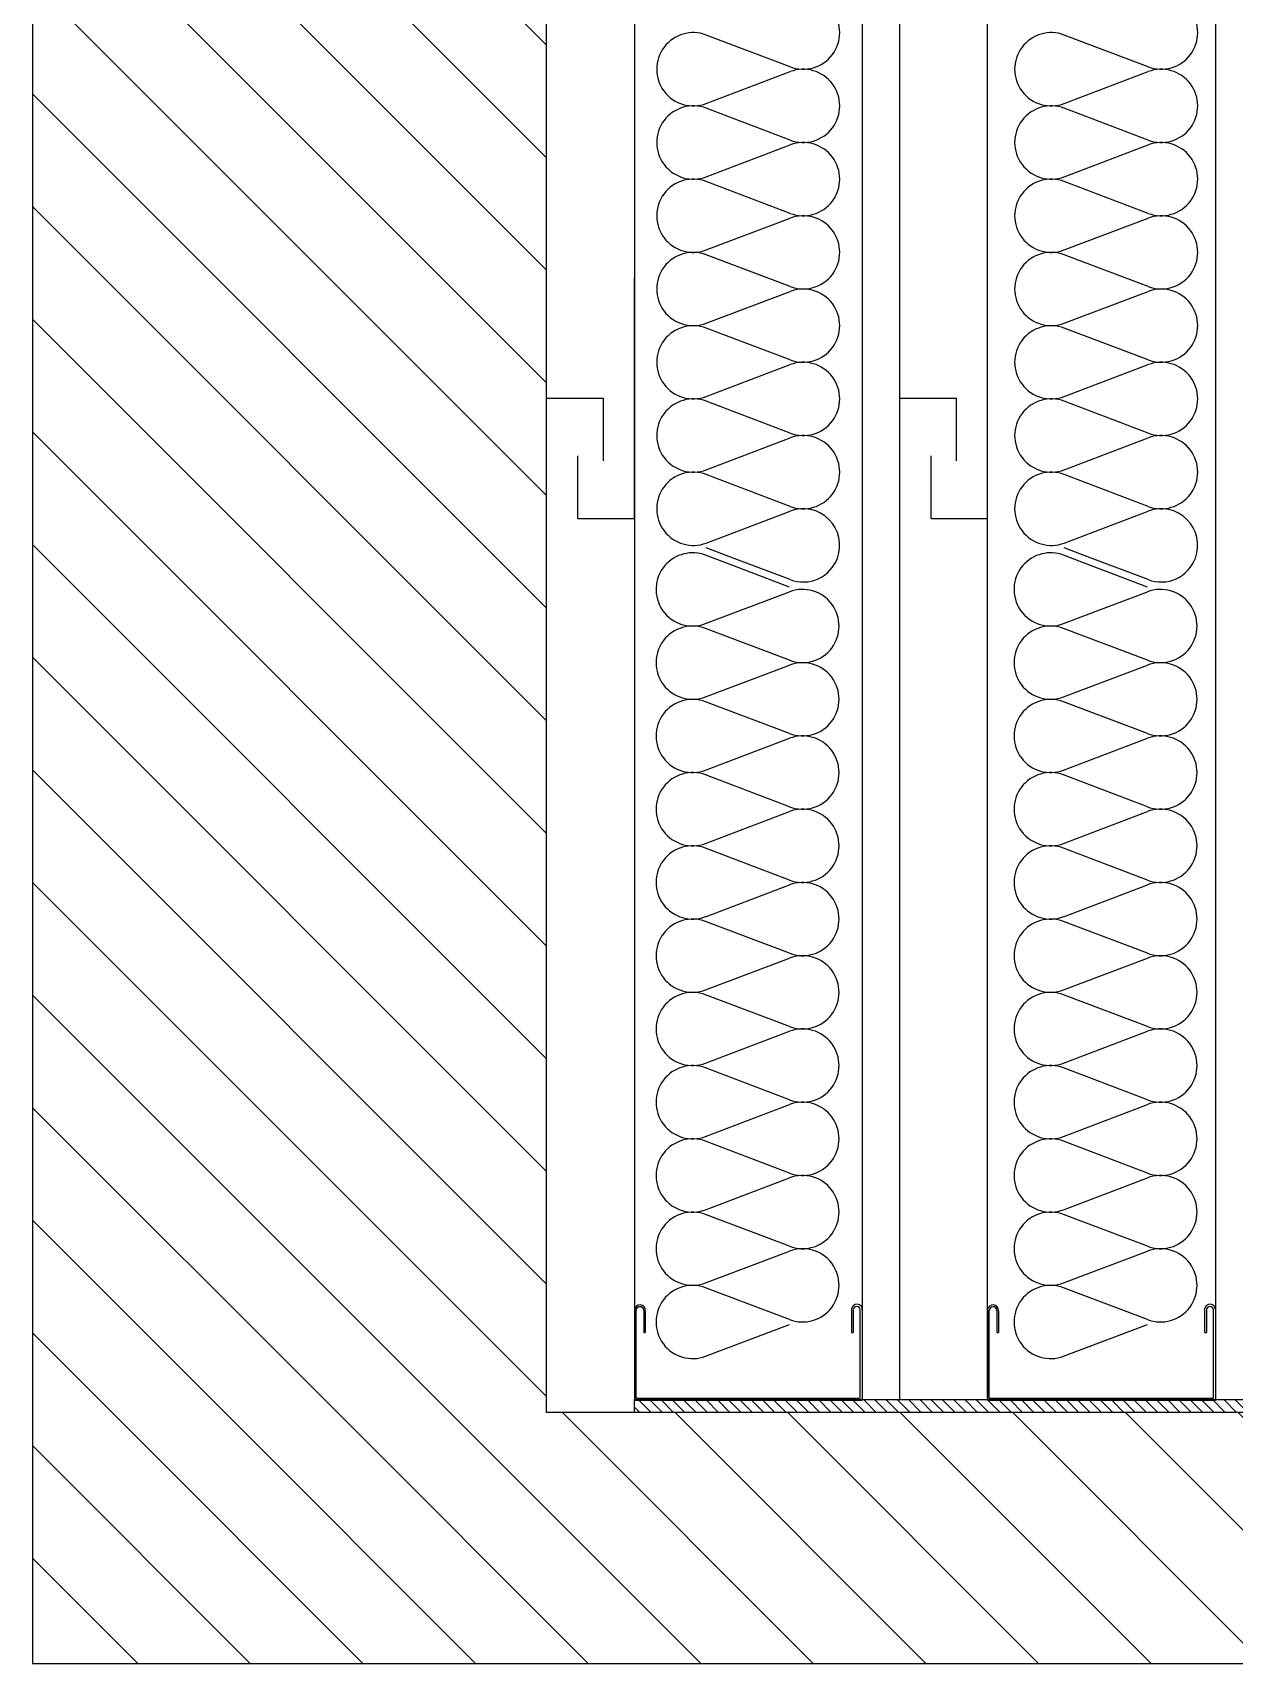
# Model space of a CAD drawing. Header units: millimetres. Extents: x 10 to 76.1, y 10 to 63.5.
# Drawn here: x 10 to 10.479, y 23.766 to 24.417 of the extents above; entities that cross this region are included whole.
import ezdxf

# ---------------------------------------------------------------- set-up
doc = ezdxf.new("R2010")
doc.units = ezdxf.units.MM
for name, color, linetype in [('durlok', 3, 'Continuous'), ('lana de vidrio', 2, 'Continuous'), ('PERFILES', 2, 'Continuous')]:
    doc.layers.add(name, color=color, linetype=linetype)
pattern_1 = [(45, (-5, 13.76641), (-0.02245064, 0.02245064), [])]

# ---------------------------------------------------------------- blocks, each defined once
blk = doc.blocks.new('LP1-1')
at = {"layer": 'PERFILES'}
for p, q in [((-0.0964, 0.0391), (-0.0964, -0.0431)), ((0.1114, 0.0388), (0.1114, -0.0431)), ((0.0596, -0.0414), (0.0601, -0.0414)), ((0.0596, -0.0431), (0.0601, -0.0431))]:
    blk.add_line(p, q, dxfattribs=at)
at = {"layer": 'PERFILES', "color": 2}
for p, q in [((-0.0949, -0.0414), (-0.0949, 0.0386)), ((-0.0879, 0.0386), (-0.0879, 0.0185)), ((-0.0865, 0.0383), (-0.0865, 0.0185)), ((0.1015, 0.0396), (0.1015, 0.0184)), ((0.1032, 0.0392), (0.1032, 0.0184)), ((0.1096, -0.0414), (0.1096, 0.0392)), ((-0.0879, 0.0185), (-0.0865, 0.0185)), ((0.1015, 0.0184), (0.1032, 0.0184)), ((-0.0964, -0.0431), (-0.063, -0.0431)), ((-0.0949, -0.0414), (-0.063, -0.0414)), ((-0.063, -0.0414), (0.0596, -0.0414)), ((-0.063, -0.0431), (0.0596, -0.0431)), ((0.0601, -0.0414), (0.1096, -0.0414)), ((0.0601, -0.0431), (0.1114, -0.0431))]:
    blk.add_line(p, q, dxfattribs=at)
for centre, radius, start, end in [((-0.0914, 0.0387), 0.00497, 355.458, 174.5769), ((-0.0914, 0.0385), 0.00349, 0.9781, 180.2201), ((0.1065, 0.0392), 0.00497, 355.458, 174.5769), ((0.1064, 0.039), 0.00319, 3.6982, 175.1096)]:
    blk.add_arc(centre, radius, start, end, dxfattribs=at)

msp = doc.modelspace()

# ---------------------------------------------------------------- hatches: boundary and pattern name
at = {"linetype": 'Continuous', "extrusion": (0, 0, -1)}
h = msp.add_hatch(dxfattribs=at)
h.set_pattern_fill('ANSI31', color=8, scale=0.01, style=0)
h.set_pattern_definition(pattern_1)
h.paths.add_polyline_path([(-10, 23.86641), (-10, 27.02641), (-10.205, 27.02641), (-10.205, 23.86641)])
h.paths.add_polyline_path([(-19.68, 27.02641), (-19.68, 23.86641), (-19.475, 23.86641), (-19.475, 27.02641)])
h = msp.add_hatch(dxfattribs=at)
h.set_pattern_fill('ANSI31', color=8, scale=0.01, style=0)
h.set_pattern_definition(pattern_1)
h.paths.add_polyline_path([(-10, 23.76641), (-10, 23.86641), (-19.68, 23.86641), (-19.68, 23.76641)])
h = msp.add_hatch()
h.set_pattern_fill('ANSI31', color=256, scale=0.001, angle=90)
h.set_pattern_definition([(135, (0, -3.155), (-0.00224506403, -0.00224506403), [])])
h.paths.add_polyline_path([(10.24, 23.87141), (10.24, 23.86641), (10.49924, 23.86641), (10.49924, 23.87141)])

# ---------------------------------------------------------------- linework, layer by layer
at = {"linetype": 'Continuous', "extrusion": (0, 1, 0)}
for p, q in [((10, 27.02641), (10, 23.86641)), ((10.205, 23.86641), (10.205, 27.02641)), ((10, 23.86641), (10, 23.76641)), ((19.475, 23.86641), (10.205, 23.86641)), ((10, 23.76641), (19.68, 23.76641))]:
    msp.add_line(p, q, dxfattribs=at)
at = {"color": 3}
for p, q in [((10.24, 24.22282), (10.24, 24.31882)), ((10.38087, 24.22282), (10.38087, 24.31882)), ((10.205, 24.17482), (10.205, 24.27082)), ((10.205, 24.27082), (10.2275, 24.27082)), ((10.2275, 24.27082), (10.2275, 24.24582)), ((10.34587, 24.17482), (10.34587, 24.27082)), ((10.34587, 24.27082), (10.36837, 24.27082)), ((10.36837, 24.27082), (10.36837, 24.24582)), ((10.2175, 24.22282), (10.2175, 24.24782)), ((10.35837, 24.22282), (10.35837, 24.24782)), ((10.2175, 24.22282), (10.24, 24.22282)), ((10.35837, 24.22282), (10.38087, 24.22282))]:
    msp.add_line(p, q, dxfattribs=at)
for p, q in [((10.49926, 23.87141), (10.24, 23.87142)), ((10.24, 23.86641), (10.24, 23.87141))]:
    msp.add_line(p, q)
at = {"layer": 'durlok', "linetype": 'Continuous', "extrusion": (0, 1, 0)}
for p, q in [((10.24, 27.02141), (10.24, 23.87212)), ((10.33087, 27.02141), (10.33087, 23.87213)), ((10.34587, 23.87141), (10.34587, 27.02141)), ((10.38087, 23.87213), (10.38087, 27.02141)), ((10.47174, 27.02141), (10.47174, 23.87223))]:
    msp.add_line(p, q, dxfattribs=at)
at = {"layer": 'durlok'}
msp.add_line((10.34587, 23.87141), (10.34587, 27.02141), dxfattribs=at)
at = {"layer": 'lana de vidrio', "color": 2}
for p, q in [((10.30211, 24.40287), (10.26867, 24.41557)), ((10.44487, 24.40287), (10.41143, 24.41557)), ((10.26867, 24.38827), (10.30211, 24.40097)), ((10.41143, 24.38827), (10.44487, 24.40097)), ((10.30211, 24.37367), (10.26867, 24.38637)), ((10.44487, 24.37367), (10.41143, 24.38637)), ((10.26867, 24.35906), (10.30211, 24.37176)), ((10.41143, 24.35906), (10.44487, 24.37176)), ((10.30211, 24.34446), (10.26867, 24.35716)), ((10.44487, 24.34446), (10.41143, 24.35716)), ((10.26867, 24.32986), (10.30211, 24.34256)), ((10.41143, 24.32986), (10.44487, 24.34256)), ((10.30211, 24.31526), (10.26867, 24.32796)), ((10.44487, 24.31526), (10.41143, 24.32796)), ((10.26867, 24.30066), (10.30211, 24.31336)), ((10.41143, 24.30066), (10.44487, 24.31336)), ((10.30211, 24.28606), (10.26867, 24.29875)), ((10.44487, 24.28606), (10.41143, 24.29875)), ((10.26867, 24.27145), (10.30211, 24.28415)), ((10.41143, 24.27145), (10.44487, 24.28415)), ((10.30211, 24.25685), (10.26867, 24.26955)), ((10.44487, 24.25685), (10.41143, 24.26955)), ((10.26867, 24.24225), (10.30211, 24.25495)), ((10.41143, 24.24225), (10.44487, 24.25495)), ((10.30211, 24.22765), (10.26867, 24.24035)), ((10.44487, 24.22765), (10.41143, 24.24035)), ((10.26867, 24.21305), (10.30211, 24.22575)), ((10.41143, 24.21305), (10.44487, 24.22575)), ((10.27945, 24.20705), (10.26867, 24.21114)), ((10.42221, 24.20705), (10.41143, 24.21114)), ((10.2792, 24.2041), (10.26842, 24.2082)), ((10.30185, 24.1955), (10.2792, 24.2041)), ((10.3021, 24.19845), (10.27945, 24.20705)), ((10.42196, 24.2041), (10.41118, 24.2082)), ((10.44461, 24.1955), (10.42196, 24.2041)), ((10.44486, 24.19845), (10.42221, 24.20705)), ((10.26841, 24.1809), (10.30185, 24.1936)), ((10.41117, 24.1809), (10.44461, 24.1936)), ((10.30185, 24.1663), (10.26841, 24.179)), ((10.44461, 24.1663), (10.41117, 24.179)), ((10.26841, 24.1517), (10.30185, 24.1644)), ((10.41117, 24.1517), (10.44461, 24.1644)), ((10.30185, 24.13709), (10.26841, 24.14979)), ((10.44461, 24.13709), (10.41117, 24.14979)), ((10.26841, 24.12249), (10.30185, 24.13519)), ((10.41117, 24.12249), (10.44461, 24.13519)), ((10.30185, 24.10789), (10.26841, 24.12059)), ((10.44461, 24.10789), (10.41117, 24.12059)), ((10.26841, 24.09329), (10.30185, 24.10599)), ((10.41117, 24.09329), (10.44461, 24.10599)), ((10.30185, 24.07869), (10.26841, 24.09139)), ((10.44461, 24.07869), (10.41117, 24.09139)), ((10.26841, 24.06409), (10.30185, 24.07678)), ((10.41117, 24.06409), (10.44461, 24.07678)), ((10.30185, 24.04948), (10.26841, 24.06218)), ((10.44461, 24.04948), (10.41117, 24.06218)), ((10.26841, 24.03488), (10.30185, 24.04758)), ((10.41117, 24.03488), (10.44461, 24.04758)), ((10.30185, 24.02028), (10.26841, 24.03298)), ((10.44461, 24.02028), (10.41117, 24.03298)), ((10.26841, 24.00568), (10.30185, 24.01838)), ((10.41117, 24.00568), (10.44461, 24.01838)), ((10.30185, 23.99108), (10.26841, 24.00378)), ((10.44461, 23.99108), (10.41117, 24.00378)), ((10.26841, 23.97647), (10.30185, 23.98917)), ((10.41117, 23.97647), (10.44461, 23.98917)), ((10.30185, 23.96187), (10.26841, 23.97457)), ((10.44461, 23.96187), (10.41117, 23.97457)), ((10.26841, 23.94727), (10.30185, 23.95997)), ((10.41117, 23.94727), (10.44461, 23.95997)), ((10.30185, 23.93267), (10.26841, 23.94537)), ((10.44461, 23.93267), (10.41117, 23.94537)), ((10.26841, 23.91807), (10.30185, 23.93077)), ((10.41117, 23.91807), (10.44461, 23.93077)), ((10.30185, 23.90347), (10.26841, 23.91616)), ((10.44461, 23.90347), (10.41117, 23.91616)), ((10.26841, 23.88886), (10.30185, 23.90156)), ((10.41117, 23.88886), (10.44461, 23.90156))]:
    msp.add_line(p, q, dxfattribs=at)
for centre, start, end in [((10.30729, 24.41652), 249.20343, 110.79657), ((10.45006, 24.41652), 249.20343, 110.79657), ((10.26349, 24.40192), 69.20343, 290.79657), ((10.40625, 24.40192), 69.20343, 290.79657), ((10.30729, 24.38732), 249.20343, 110.79657), ((10.45006, 24.38732), 249.20343, 110.79657), ((10.26349, 24.37272), 69.20343, 290.79657), ((10.40625, 24.37272), 69.20343, 290.79657), ((10.30729, 24.35811), 249.20343, 110.79657), ((10.45006, 24.35811), 249.20343, 110.79657), ((10.26349, 24.34351), 69.20343, 290.79657), ((10.40625, 24.34351), 69.20343, 290.79657), ((10.30729, 24.32891), 249.20343, 110.79657), ((10.45006, 24.32891), 249.20343, 110.79657), ((10.26349, 24.31431), 69.20343, 290.79657), ((10.40625, 24.31431), 69.20343, 290.79657), ((10.30729, 24.29971), 249.20343, 110.79657), ((10.45006, 24.29971), 249.20343, 110.79657), ((10.26349, 24.2851), 69.20343, 290.79657), ((10.40625, 24.2851), 69.20343, 290.79657), ((10.30729, 24.2705), 249.20343, 110.79657), ((10.45006, 24.2705), 249.20343, 110.79657), ((10.26349, 24.2559), 69.20343, 290.79657), ((10.40625, 24.2559), 69.20343, 290.79657), ((10.30729, 24.2413), 249.20343, 110.79657), ((10.45006, 24.2413), 249.20343, 110.79657), ((10.26349, 24.2267), 69.20343, 290.79657), ((10.40625, 24.2267), 69.20343, 290.79657), ((10.30729, 24.2121), 339.78584, 110.79657), ((10.45006, 24.2121), 339.78584, 110.79657), ((10.26323, 24.19455), 139.14499, 290.79657), ((10.26324, 24.19455), 69.20343, 139.12054), ((10.30728, 24.2121), 249.20343, 339.76613), ((10.40599, 24.19455), 139.14499, 290.79657), ((10.406, 24.19455), 69.20343, 139.12054), ((10.45004, 24.2121), 249.20343, 339.76613), ((10.30703, 24.17995), 249.20343, 110.79657), ((10.44979, 24.17995), 249.20343, 110.79657), ((10.26323, 24.16535), 69.20343, 290.79657), ((10.40599, 24.16535), 69.20343, 290.79657), ((10.30703, 24.15075), 249.20343, 110.79657), ((10.44979, 24.15075), 249.20343, 110.79657), ((10.26323, 24.13614), 69.20343, 290.79657), ((10.40599, 24.13614), 69.20343, 290.79657), ((10.30703, 24.12154), 249.20343, 110.79657), ((10.44979, 24.12154), 249.20343, 110.79657), ((10.26323, 24.10694), 69.20343, 290.79657), ((10.40599, 24.10694), 69.20343, 290.79657), ((10.30703, 24.09234), 249.20343, 110.79657), ((10.44979, 24.09234), 249.20343, 110.79657), ((10.26323, 24.07774), 69.20343, 290.79657), ((10.40599, 24.07774), 69.20343, 290.79657), ((10.30703, 24.06313), 249.20343, 110.79657), ((10.44979, 24.06313), 249.20343, 110.79657), ((10.26323, 24.04853), 69.20343, 290.79657), ((10.40599, 24.04853), 69.20343, 290.79657), ((10.30703, 24.03393), 249.20343, 110.79657), ((10.44979, 24.03393), 249.20343, 110.79657), ((10.26323, 24.01933), 69.20343, 290.79657), ((10.40599, 24.01933), 69.20343, 290.79657), ((10.30703, 24.00473), 249.20343, 110.79657), ((10.44979, 24.00473), 249.20343, 110.79657), ((10.26323, 23.99013), 69.20343, 290.79657), ((10.40599, 23.99013), 69.20343, 290.79657), ((10.30703, 23.97552), 249.20343, 110.79657), ((10.44979, 23.97552), 249.20343, 110.79657), ((10.26323, 23.96092), 69.20343, 290.79657), ((10.40599, 23.96092), 69.20343, 290.79657), ((10.30703, 23.94632), 249.20343, 110.79657), ((10.44979, 23.94632), 249.20343, 110.79657), ((10.26323, 23.93172), 69.20343, 290.79657), ((10.40599, 23.93172), 69.20343, 290.79657), ((10.30703, 23.91712), 249.20343, 110.79657), ((10.44979, 23.91712), 249.20343, 110.79657), ((10.26323, 23.90251), 69.20343, 290.79657), ((10.40599, 23.90251), 69.20343, 290.79657)]:
    msp.add_arc(centre, 0.0146, start, end, dxfattribs=at)

# ---------------------------------------------------------------- block references
at = {"xscale": 0.4373098624145429, "yscale": 0.4373098624145429, "zscale": 0.4373098624145429}
for p in [(10.28214, 23.89025), (10.42301, 23.89024)]:
    msp.add_blockref('LP1-1', p, dxfattribs=at)

doc.saveas('drawing.dxf')
